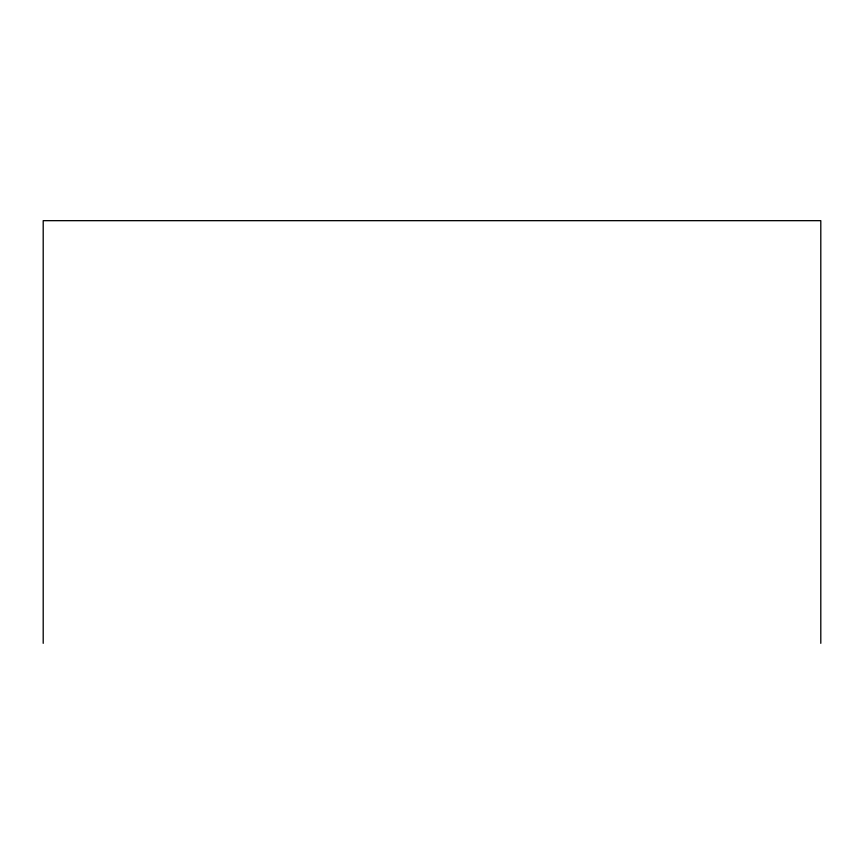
<?xml version="1.0" encoding="UTF-8"?>
<svg xmlns="http://www.w3.org/2000/svg" width="864" height="864" viewBox="0 0 864 864"><rect width="100%" height="100%" fill="white"/><g stroke="black" fill="none" stroke-linecap="round" stroke-linejoin="round"><path stroke-width="1.3" d="M820.8 643.334L820.8 220.666L43.2 220.666L43.2 643.334"/></g></svg>
